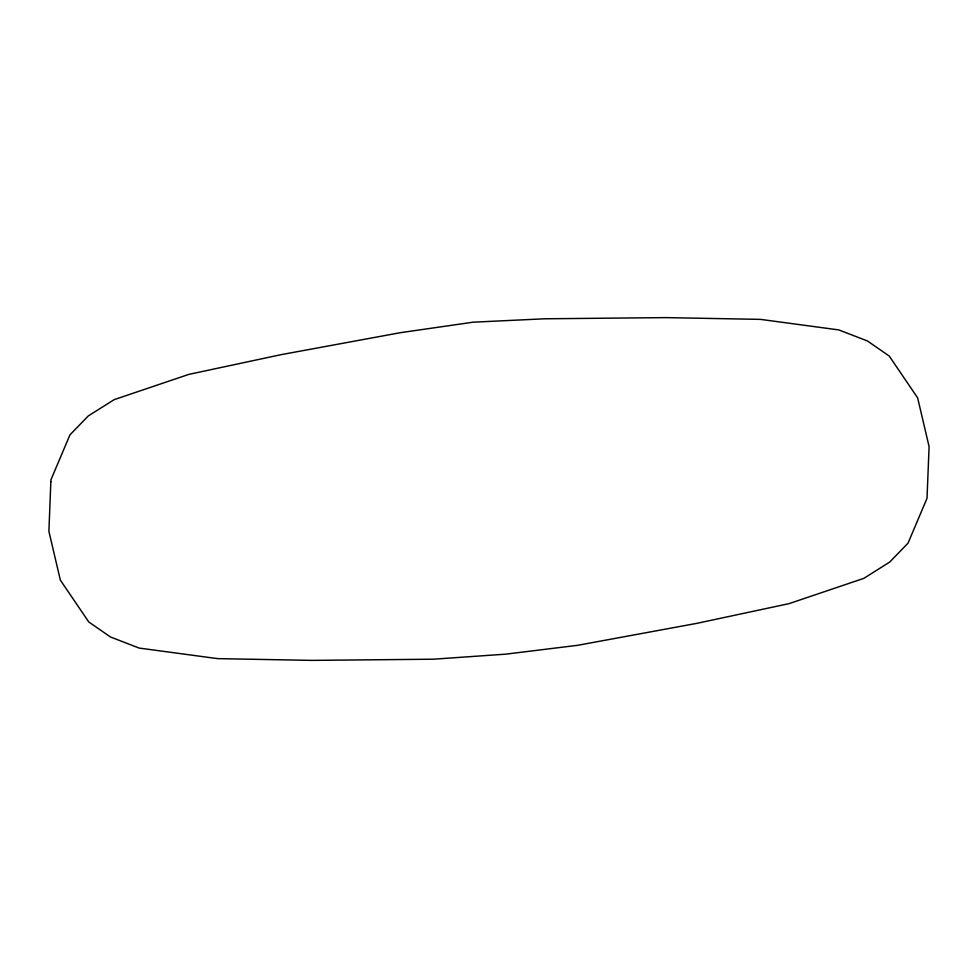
<?xml version="1.0" encoding="UTF-8"?>
<svg xmlns="http://www.w3.org/2000/svg" width="978" height="978" viewBox="0 0 978 978"><rect width="100%" height="100%" fill="white"/><g stroke="black" fill="none" stroke-linecap="round" stroke-linejoin="round"><path stroke-width="1.47" d="M50.832 481.885L48.9 531.347L60.355 580.125L88.778 621.971L110.526 637.008L139.157 648.072L217.519 658.622L311.994 660.382L433.291 659.209L505.748 654.16L577.582 645.321L696.776 623.365L789.087 603.634L863.843 578.353L889.723 562.044L908.049 543.145L927.01 498.315L929.1 446.653L917.645 397.875L889.222 356.029L867.474 340.992L838.843 329.928L760.481 319.378L666.006 317.618L544.709 318.791L473.12 322.19L400.418 332.679L281.224 354.635L188.913 374.366L114.157 399.647L88.277 415.956L69.951 434.855L50.99 479.685L50.832 481.885"/></g></svg>
